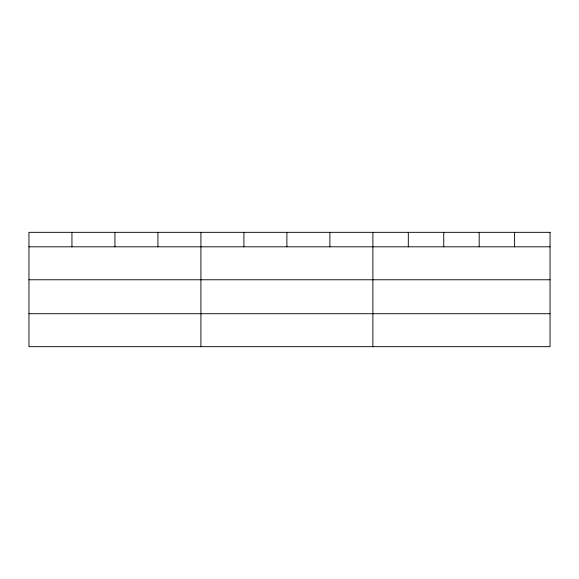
<?xml version="1.0" encoding="UTF-8"?>
<svg xmlns="http://www.w3.org/2000/svg" width="579" height="579" viewBox="0 0 579 579"><rect width="100%" height="100%" fill="white"/><g stroke="black" fill="none" stroke-linecap="round" stroke-linejoin="round"><path stroke-width="0.87" d="M28.95 246.813L550.05 246.813M28.95 279.766L550.05 279.766M28.95 313.717L550.05 313.717M514.615 232.331L514.615 246.813M479.18 232.331L479.18 246.813M443.746 232.331L443.746 246.813M408.311 232.331L408.311 246.813M372.876 232.331L372.876 346.669M329.885 232.331L329.885 246.813M286.894 232.331L286.894 246.813M243.904 232.331L243.904 246.813M200.913 232.331L200.913 346.669M157.922 232.331L157.922 246.813M114.932 232.331L114.932 246.813M71.941 232.331L71.941 246.813M550.05 232.331L28.95 232.331L28.95 346.669L550.05 346.669L550.05 232.331"/></g></svg>
